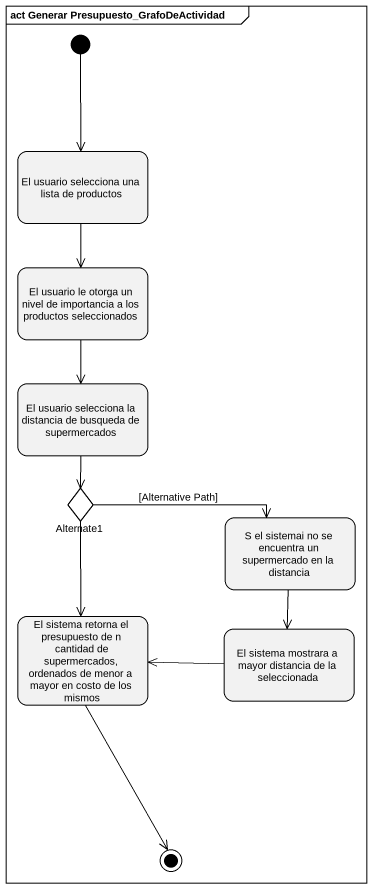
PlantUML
@startuml
mainframe act Generar Presupuesto_GrafoDeActividad
hide empty description
state "El usuario selecciona una lista de productos" as El_usuario_selecciona_una
state "El usuario le otorga un nivel de importancia a los productos seleccionados" as El_usuario_le_otorga_un
state "El usuario selecciona la distancia de busqueda de supermercados" as El_usuario_selecciona_la
state Alternate1 <<choice>>
state "S el sistemai no se encuentra un supermercado en la distancia" as S_el_sistemai_no_se
state "El sistema retorna el presupuesto de n cantidad de supermercados, ordenados de menor a mayor en costo de los mismos" as El_sistema_retorna_el
state "El sistema mostrara a mayor distancia de la seleccionada" as El_sistema_mostrara_a_mayor
[*] --> El_usuario_selecciona_una
El_usuario_selecciona_una --> El_usuario_le_otorga_un
El_usuario_le_otorga_un --> El_usuario_selecciona_la
El_usuario_selecciona_la --> Alternate1
Alternate1 -right-> S_el_sistemai_no_se : [Alternative Path]
Alternate1 --> El_sistema_retorna_el
S_el_sistemai_no_se --> El_sistema_mostrara_a_mayor
El_sistema_mostrara_a_mayor -left-> El_sistema_retorna_el
El_sistema_retorna_el --> [*]
@enduml
